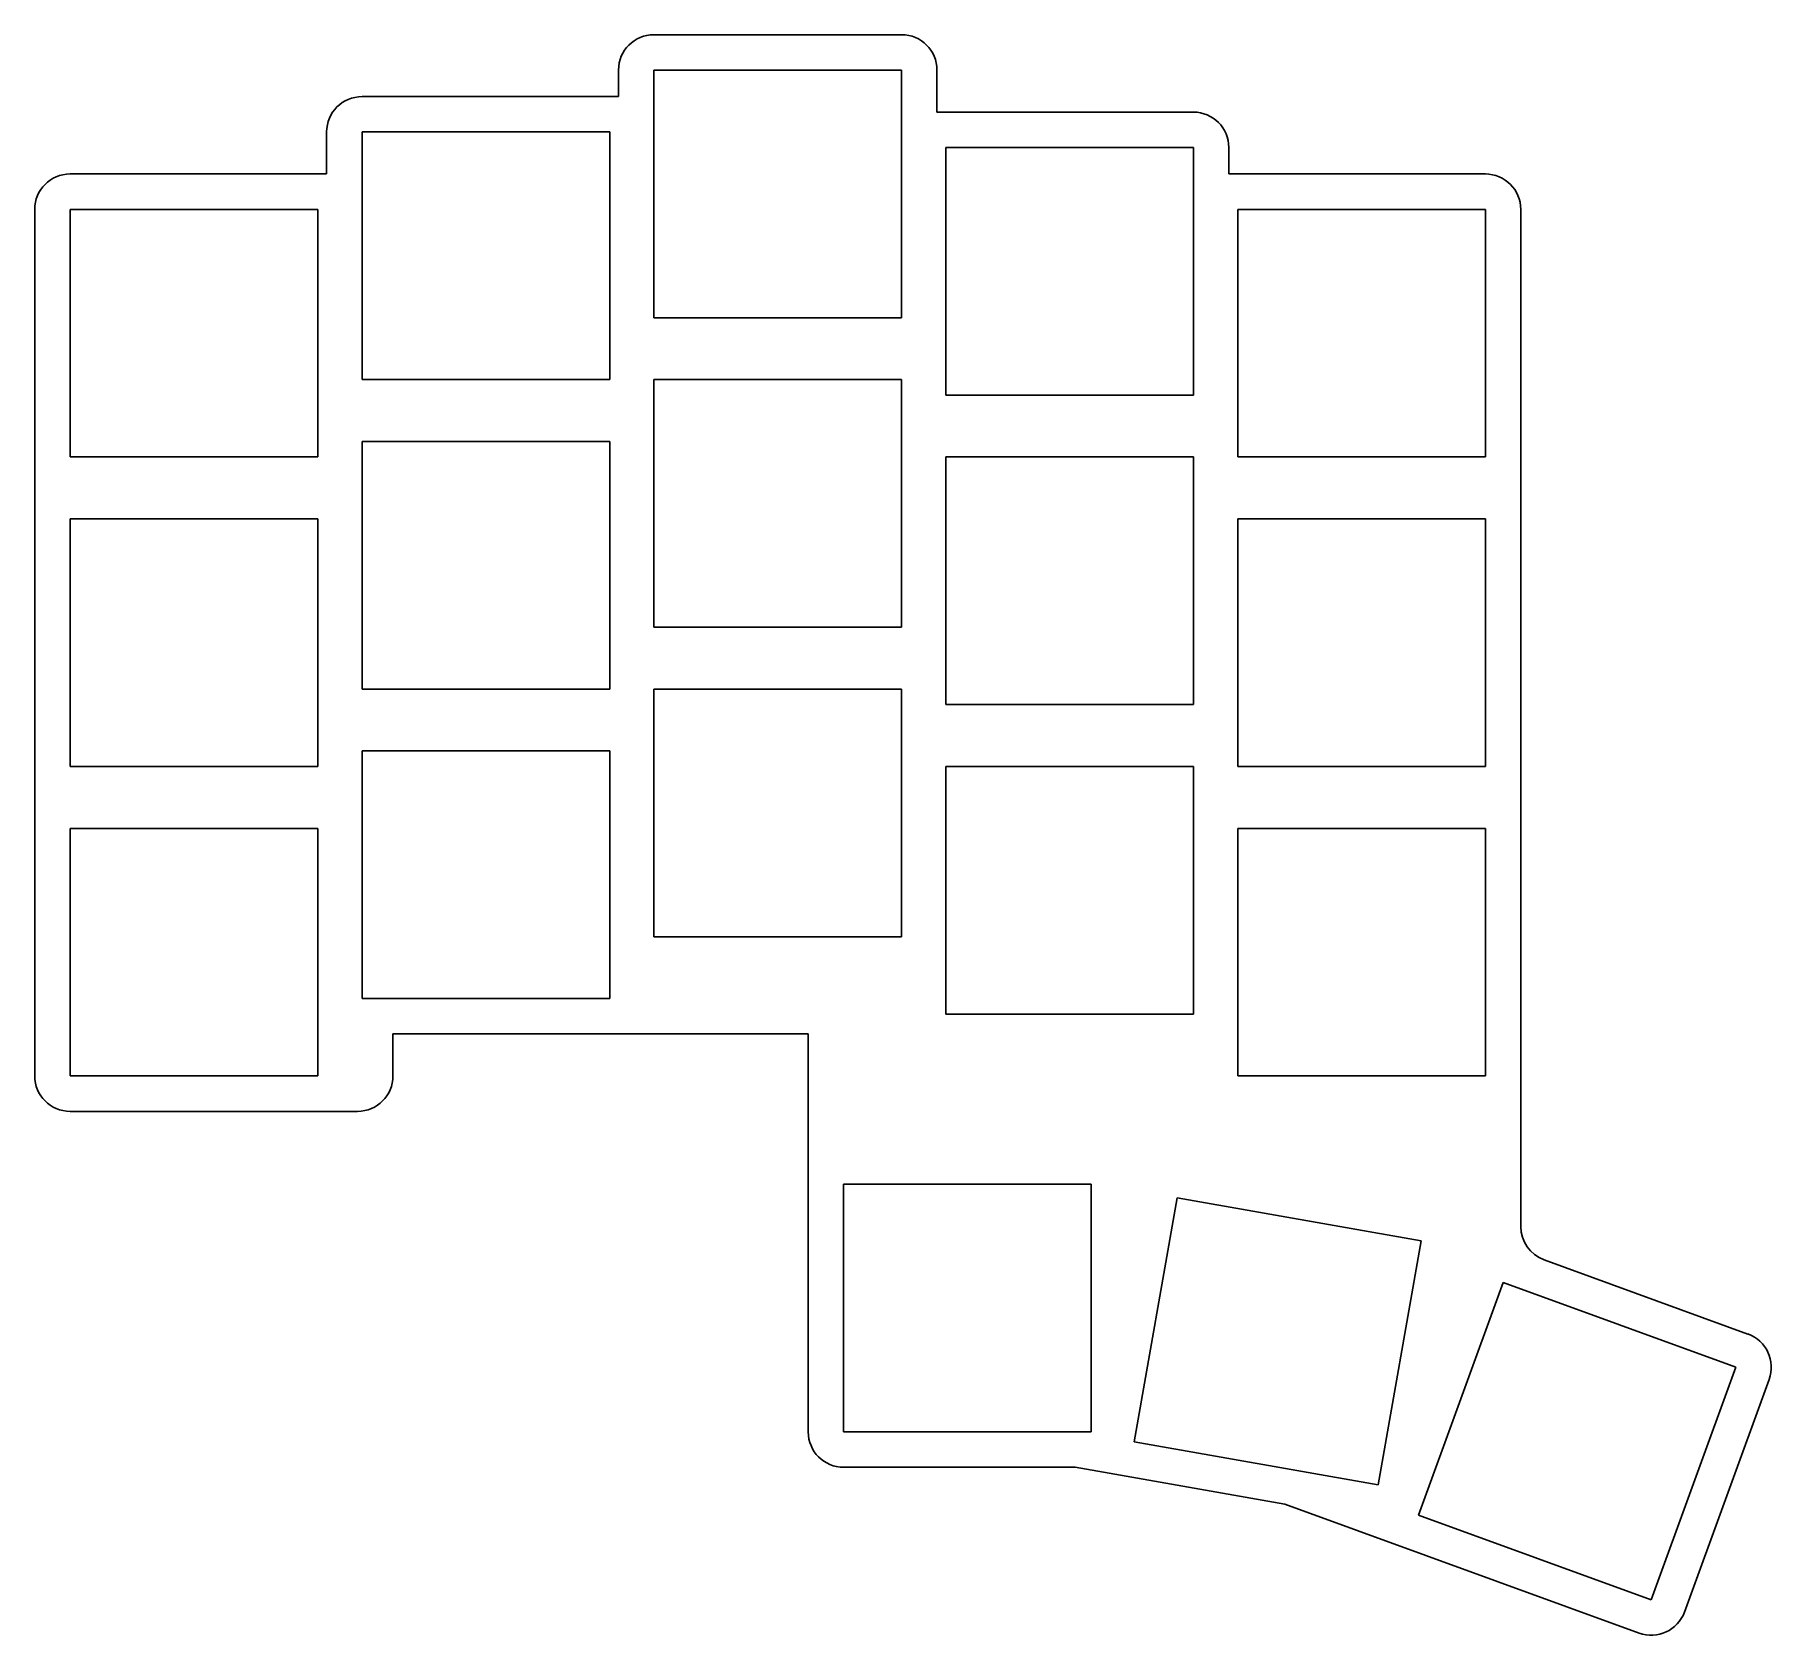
# Model space of a CAD drawing. Extents: x -48.5 to 49.7, y -46.1 to 44.4.
import ezdxf

# ---------------------------------------------------------------- set-up
doc = ezdxf.new("R2010")
doc.units = 0
doc.header["$MEASUREMENT"] = 0
doc.layers.add('MODELSKETCH_VISIBLE', color=7, linetype='CONTINUOUS')

msp = doc.modelspace()

# ---------------------------------------------------------------- linework, layer by layer
at = {"layer": 'MODELSKETCH_VISIBLE'}
for p, q in [((0.544, 44.375), (-13.456, 44.375)), ((-15.456, 42.375), (-15.456, 40.875)), ((-13.456, 42.375), (0.544, 42.375)), ((-13.456, 42.375), (-13.456, 28.375)), ((0.544, 42.375), (0.544, 28.375)), ((2.544, 40), (2.544, 42.375)), ((-15.456, 40.875), (-29.956, 40.875)), ((17.044, 40), (2.544, 40)), ((-31.956, 38.875), (-31.956, 36.5)), ((-29.956, 38.875), (-29.956, 24.875)), ((-29.956, 38.875), (-15.956, 38.875)), ((-15.956, 38.875), (-15.956, 24.875)), ((3.044, 38), (17.044, 38)), ((3.044, 38), (3.044, 24)), ((17.044, 38), (17.044, 24)), ((19.044, 36.5), (19.044, 38)), ((-31.956, 36.5), (-46.456, 36.5)), ((33.544, 36.5), (19.044, 36.5)), ((-48.456, 34.5), (-48.456, -14.5)), ((-46.456, 34.5), (-32.456, 34.5)), ((-46.456, 34.5), (-46.456, 20.5)), ((-32.456, 34.5), (-32.456, 20.5)), ((19.544, 34.5), (19.544, 20.5)), ((19.544, 34.5), (33.544, 34.5)), ((33.544, 34.5), (33.544, 20.5)), ((35.544, -23.014), (35.544, 34.5)), ((-13.456, 28.375), (0.544, 28.375)), ((-29.956, 24.875), (-15.956, 24.875)), ((-13.456, 24.875), (0.544, 24.875)), ((-13.456, 24.875), (-13.456, 10.875)), ((0.544, 24.875), (0.544, 10.875)), ((3.044, 24), (17.044, 24)), ((-29.956, 21.375), (-15.956, 21.375)), ((-29.956, 21.375), (-29.956, 7.375)), ((-15.956, 21.375), (-15.956, 7.375)), ((-46.456, 20.5), (-32.456, 20.5)), ((3.044, 20.5), (17.044, 20.5)), ((3.044, 20.5), (3.044, 6.5)), ((17.044, 20.5), (17.044, 6.5)), ((19.544, 20.5), (33.544, 20.5)), ((-46.456, 17), (-32.456, 17)), ((-46.456, 17), (-46.456, 3)), ((-32.456, 17), (-32.456, 3)), ((19.544, 17), (33.544, 17)), ((19.544, 17), (19.544, 3)), ((33.544, 17), (33.544, 3)), ((-13.456, 10.875), (0.544, 10.875)), ((-29.956, 7.375), (-15.956, 7.375)), ((-13.456, 7.375), (0.544, 7.375)), ((-13.456, 7.375), (-13.456, -6.625)), ((0.544, 7.375), (0.544, -6.625)), ((3.044, 6.5), (17.044, 6.5)), ((-46.456, 3), (-32.456, 3)), ((-29.956, 3.875), (-15.956, 3.875)), ((-29.956, 3.875), (-29.956, -10.125)), ((-15.956, 3.875), (-15.956, -10.125)), ((3.044, 3), (17.044, 3)), ((3.044, 3), (3.044, -11)), ((17.044, 3), (17.044, -11)), ((19.544, 3), (33.544, 3)), ((-46.456, -0.5), (-46.456, -14.5)), ((-46.456, -0.5), (-32.456, -0.5)), ((-32.456, -0.5), (-32.456, -14.5)), ((19.544, -0.5), (19.544, -14.5)), ((19.544, -0.5), (33.544, -0.5)), ((33.544, -0.5), (33.544, -14.5)), ((-13.456, -6.625), (0.544, -6.625)), ((-29.956, -10.125), (-15.956, -10.125)), ((3.044, -11), (17.044, -11)), ((-28.205, -12.125), (-4.731, -12.125)), ((-28.205, -14.5), (-28.205, -12.125)), ((-4.731, -12.125), (-4.731, -34.625)), ((-46.456, -14.5), (-32.456, -14.5)), ((19.544, -14.5), (33.544, -14.5)), ((-46.456, -16.5), (-30.205, -16.5)), ((-2.731, -20.625), (-2.731, -34.625)), ((-2.731, -20.625), (11.269, -20.625)), ((11.269, -20.625), (11.269, -34.625)), ((16.132, -21.398), (13.701, -35.185)), ((16.132, -21.398), (29.919, -23.829)), ((29.919, -23.829), (27.488, -37.616)), ((48.39, -29.09), (36.86, -24.893)), ((34.55, -26.181), (29.762, -39.336)), ((34.55, -26.181), (47.706, -30.969)), ((47.706, -30.969), (42.917, -44.125)), ((44.797, -44.809), (49.585, -31.653)), ((-2.731, -34.625), (11.269, -34.625)), ((13.701, -35.185), (27.488, -37.616)), ((-2.731, -36.625), (10.352, -36.625)), ((10.352, -36.625), (22.209, -38.716)), ((22.209, -38.716), (42.233, -46.004)), ((29.762, -39.336), (42.917, -44.125))]:
    msp.add_line(p, q, dxfattribs=at)
for centre, start, end in [((-13.456, 42.375), 90, 180), ((0.544, 42.375), 0, 90), ((-29.956, 38.875), 90, 180), ((17.044, 38), 0, 90), ((-46.456, 34.5), 90, 180), ((33.544, 34.5), 0, 90), ((-46.456, -14.5), 180, 270), ((-30.205, -14.5), 270, 0), ((37.544, -23.014), 180, 250), ((47.706, -30.969), 340, 70), ((-2.731, -34.625), 180, 270), ((42.917, -44.125), 250, 340)]:
    msp.add_arc(centre, 2, start, end, dxfattribs=at)

doc.saveas('drawing.dxf')
